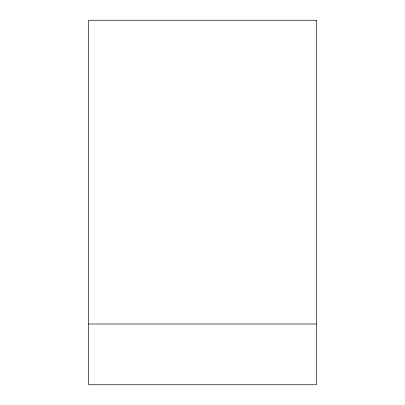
<?xml version="1.0" encoding="UTF-8"?>
<svg xmlns="http://www.w3.org/2000/svg" width="405" height="405" viewBox="0 0 405 405"><rect width="100%" height="100%" fill="white"/><g stroke="black" fill="none" stroke-linecap="round" stroke-linejoin="round"><path stroke-width="0.61" d="M88.594 324L316.406 324M316.406 20.25L88.594 20.25L88.594 384.75L316.406 384.75L316.406 20.25"/></g></svg>
